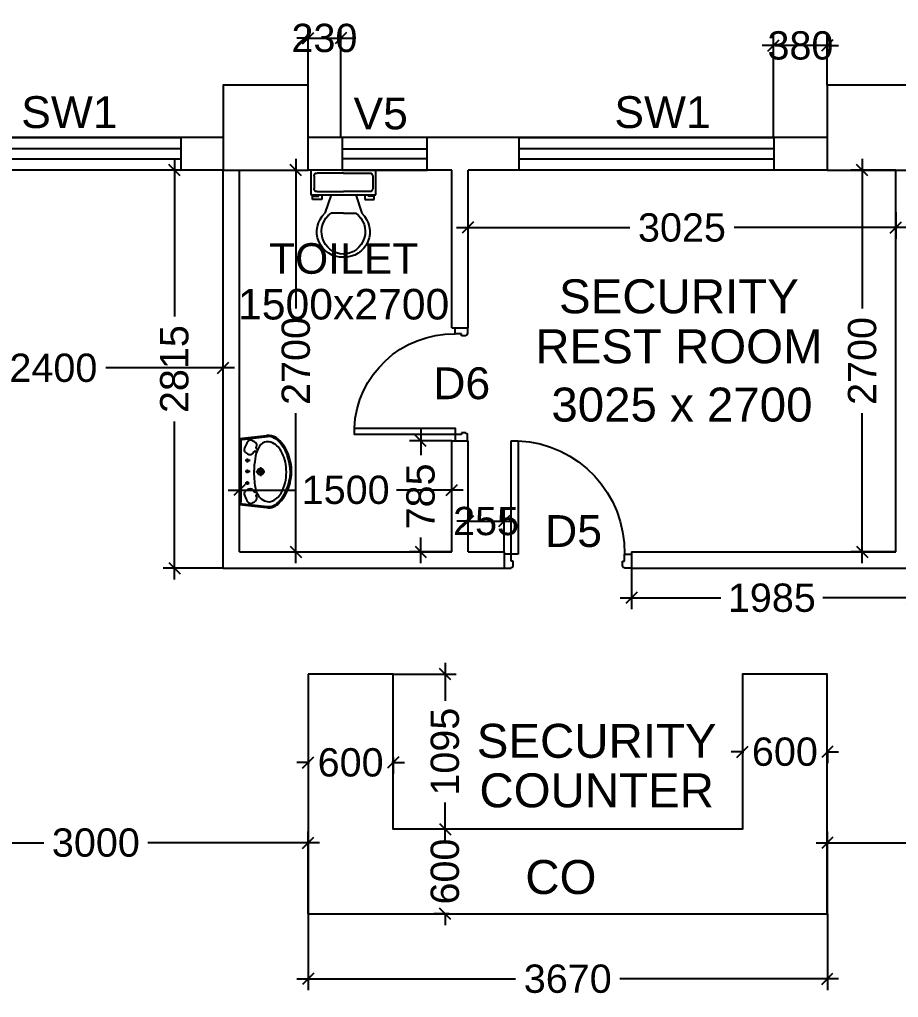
# Model space of a CAD drawing. Extents: x 7620542 to 7843793, y -6476226 to -6093835.
# Drawn here: x 7697545 to 7703756, y -6363121 to -6356207 of the extents above; entities that cross this region are included whole.
import ezdxf
from ezdxf.enums import TextEntityAlignment as Align

# ---------------------------------------------------------------- set-up
doc = ezdxf.new("R2010")
doc.units = 0
doc.header["$LTSCALE"] = 600
doc.header["$MEASUREMENT"] = 0
doc.header["$PDMODE"] = 35
doc.layers.get('0').update_dxf_attribs({"linetype": 'CONTINUOUS'})
doc.layers.get('Defpoints').update_dxf_attribs({"linetype": 'CONTINUOUS'})
for name, color, linetype in [('Counter', 7, 'CONTINUOUS'), ('DOOR', 32, 'CONTINUOUS'), ('joinery', 7, 'CONTINUOUS'), ('LA-column', 3, 'CONTINUOUS'), ('Room Dim', 1, 'CONTINUOUS'), ('TEXT', 6, 'CONTINUOUS'), ('Toi-Euip', 8, 'CONTINUOUS'), ('toi-fix', 46, 'CONTINUOUS'), ('Walls', 7, 'CONTINUOUS'), ('WIN', 151, 'CONTINUOUS'), ('Working Dim', 5, 'CONTINUOUS')]:
    doc.layers.add(name, color=color, linetype=linetype)
doc.styles.add('ari', font='arial.ttf')
doc.styles.add('ARIAL', font='arial.ttf')
doc.dimstyles.new('int. dim', dxfattribs={"dimtxt": 450, "dimasz": 80, "dimexe": 80, "dimexo": 0, "dimgap": 70, "dimtad": 0, "dimdec": 0, "dimzin": 12, "dimdsep": 46, "dimtxsty": 'ari', "dimblk": 'OBLIQUE', "dimcen": 2, "dimdle": 80, "dimclrd": 256, "dimclre": 256, "dimclrt": 6, "dimadec": 0, "dimazin": 0, "dimtfac": 1, "dimtdec": 0, "dimtix": 1, "dimtmove": 2, "dimatfit": 3, "dimfxl": 1, "dimtolj": 1, "dimtzin": 0, "dimlwd": -1, "dimlwe": -1, "dimarcsym": 0})

# ---------------------------------------------------------------- blocks, each defined once
blk = doc.blocks.new('_Oblique')
at = {"color": 0, "linetype": 'ByBlock', "lineweight": -2}
blk.add_line((-0.5, -0.5), (0.5, 0.5), dxfattribs=at)
blk = doc.blocks.new('*D471')
at = {"layer": 'Defpoints', "color": 0, "transparency": 16777216}
for p in [(7699584.6, -6362026.9), (7696584.1, -6362530.5, 3.9), (7699584.6, -6362530.5, -0.1)]:
    blk.add_point(p, dxfattribs=at)
at = {"layer": 'Working Dim', "transparency": 16777216}
for p, q in [((7696584.1, -6362530.5), (7696584.1, -6361946.9)), ((7699584.6, -6362530.5), (7699584.6, -6361946.9)), ((7696504.1, -6362026.9), (7697716.1, -6362026.9)), ((7699664.6, -6362026.9), (7698452.5, -6362026.9))]:
    blk.add_line(p, q, dxfattribs=at)
at = {"layer": 'Working Dim', "transparency": 16777216, "xscale": 80, "yscale": 80, "zscale": 80, "rotation": 180}
blk.add_blockref('_Oblique', (7696584.1, -6362026.9), dxfattribs=at)
at = {"layer": 'Working Dim', "transparency": 16777216, "xscale": 80, "yscale": 80, "zscale": 80}
blk.add_blockref('_Oblique', (7699584.6, -6362026.9), dxfattribs=at)
at = {"layer": 'Working Dim', "color": 6, "transparency": 16777216, "insert": (7698084.3, -6362026.9), "char_height": 200, "attachment_point": 5, "style": 'ari'}
blk.add_mtext('\\A1;3000', dxfattribs=at)
blk = doc.blocks.new('*D472')
at = {"layer": 'Defpoints', "color": 0, "transparency": 16777216}
for p in [(7703253.6, -6362026.9), (7703253.6, -6362530.5, -0.1), (7706254.1, -6362530.5, -4.1)]:
    blk.add_point(p, dxfattribs=at)
at = {"layer": 'Working Dim', "transparency": 16777216}
for p, q in [((7703253.6, -6362530.5), (7703253.6, -6361946.9)), ((7706254.1, -6362530.5), (7706254.1, -6361946.9)), ((7703173.6, -6362026.9), (7704385.6, -6362026.9)), ((7706334.1, -6362026.9), (7705122, -6362026.9))]:
    blk.add_line(p, q, dxfattribs=at)
at = {"layer": 'Working Dim', "transparency": 16777216, "xscale": 80, "yscale": 80, "zscale": 80, "rotation": 180}
blk.add_blockref('_Oblique', (7703253.6, -6362026.9), dxfattribs=at)
at = {"layer": 'Working Dim', "transparency": 16777216, "xscale": 80, "yscale": 80, "zscale": 80}
blk.add_blockref('_Oblique', (7706254.1, -6362026.9), dxfattribs=at)
at = {"layer": 'Working Dim', "color": 6, "transparency": 16777216, "insert": (7704753.8, -6362026.9), "char_height": 200, "attachment_point": 5, "style": 'ari'}
blk.add_mtext('\\A1;3000', dxfattribs=at)
blk = doc.blocks.new('1000')
at = {"layer": 'DOOR'}
for p, q in [((0, -100), (0, 0)), ((0, 0), (49.7, 0)), ((49.7, 0), (49.7, -2.2)), ((63.2, -49.5), (49.7, -49.5)), ((49.7, -49.5), (49.7, -100)), ((63.2, -13.5), (61, -13.5)), ((63.2, -13.5), (63.2, -49.5)), ((836.8, -13.5), (836.8, -49.5)), ((836.8, -13.5), (839, -13.5)), ((836.8, -49.5), (850.3, -49.5)), ((850.3, 0), (850.3, -2.2)), ((900, 0), (850.3, 0)), ((850.3, -49.5), (850.3, -100)), ((900, -100), (900, 0)), ((49.7, -100), (0, -100)), ((49.7, -100), (49.7, -900.6)), ((100.2, -100), (49.7, -100)), ((100.2, -900.6), (100.2, -100)), ((850.3, -100), (900, -100)), ((49.7, -900.6), (100.2, -900.6))]:
    blk.add_line(p, q, dxfattribs=at)
for centre, major_axis, start_param, end_param in [((49.7, -13.5), (-7.95, 7.95), 3.926991, 5.497787), ((850.3, -13.5), (7.95, 7.95), 0.785398, 2.356194)]:
    blk.add_ellipse(centre, major_axis=major_axis, ratio=1, start_param=start_param, end_param=end_param, dxfattribs=at)
at = {"layer": 'DOOR', "color": 145}
blk.add_ellipse((64.3, -115.3), major_axis=(-519.7, 589.8), ratio=1, start_param=2.464943, end_param=4.009476, dxfattribs=at)
blk = doc.blocks.new('Z$W@#1841')
at = {"layer": 'DOOR'}
for p, q in [((-267.6, -167.4), (-317.3, -167.4)), ((-317.3, -167.4), (-317.3, -267.4)), ((-267.6, -217.9), (-267.6, -167.4)), ((-254.1, -217.9), (-267.6, -217.9)), ((-254.1, -253.9), (-254.1, -217.9)), ((519.5, -253.9), (519.5, -217.9)), ((519.5, -217.9), (533, -217.9)), ((533, -217.9), (533, -167.4)), ((533, -167.4), (582.7, -167.4)), ((582.7, -167.4), (582.7, -267.4)), ((-317.3, -267.4), (-267.6, -267.4)), ((-267.6, -267.4), (-267.6, -265.2)), ((-254.1, -253.9), (-256.3, -253.9)), ((519.5, -253.9), (521.7, -253.9)), ((533, -267.4), (533, -265.2)), ((582.7, -267.4), (533, -267.4))]:
    blk.add_line(p, q, dxfattribs=at)
blk.add_lwpolyline([(482.5, 633.2), (482.5, -167.4), (533, -167.4), (533, 633.2)], close=True, dxfattribs=at)
at = {"layer": 'DOOR', "color": 145}
blk.add_arc((518.4, -152.1), 786.1, 92.61772, 181.11293, dxfattribs=at)
at = {"layer": 'DOOR'}
for centre, start, end in [((-267.6, -253.9), 270, 0), ((533, -253.9), 180, 270)]:
    blk.add_arc(centre, 11.2, start, end, dxfattribs=at)
blk = doc.blocks.new('*D474')
at = {"layer": 'Defpoints', "color": 0, "transparency": 16777216}
for p in [(7698984.6, -6358670.1), (7696583.9, -6358802.7), (7698984.6, -6358802.7, 0.8)]:
    blk.add_point(p, dxfattribs=at)
at = {"layer": 'Working Dim', "transparency": 16777216}
for p, q in [((7696583.9, -6358802.7), (7696583.9, -6358590.1)), ((7698984.6, -6358802.7), (7698984.6, -6358590.1)), ((7696503.9, -6358670.1), (7697414.2, -6358670.1)), ((7699064.6, -6358670.1), (7698154.2, -6358670.1))]:
    blk.add_line(p, q, dxfattribs=at)
at = {"layer": 'Working Dim', "transparency": 16777216, "xscale": 80, "yscale": 80, "zscale": 80, "rotation": 180}
blk.add_blockref('_Oblique', (7696583.9, -6358670.1), dxfattribs=at)
at = {"layer": 'Working Dim', "transparency": 16777216, "xscale": 80, "yscale": 80, "zscale": 80}
blk.add_blockref('_Oblique', (7698984.6, -6358670.1), dxfattribs=at)
at = {"layer": 'Working Dim', "color": 6, "transparency": 16777216, "insert": (7697784.2, -6358670.1), "char_height": 200, "attachment_point": 5, "style": 'ari'}
blk.add_mtext('\\A1;2400', dxfattribs=at)
blk = doc.blocks.new('*D248')
at = {"layer": 'Defpoints', "color": 0, "transparency": 16777216}
for p in [(7700599.6, -6359533), (7699099.6, -6359970.8, 6.6), (7700599.6, -6359970.8, 6.6)]:
    blk.add_point(p, dxfattribs=at)
at = {"layer": 'Working Dim', "transparency": 16777216}
for p, q in [((7699099.6, -6359970.8), (7699099.6, -6359453)), ((7700599.6, -6359970.8), (7700599.6, -6359453)), ((7699019.6, -6359533), (7699490.7, -6359533)), ((7700679.6, -6359533), (7700208.4, -6359533))]:
    blk.add_line(p, q, dxfattribs=at)
at = {"layer": 'Working Dim', "transparency": 16777216, "xscale": 80, "yscale": 80, "zscale": 80, "rotation": 180}
blk.add_blockref('_Oblique', (7699099.6, -6359533), dxfattribs=at)
at = {"layer": 'Working Dim', "transparency": 16777216, "xscale": 80, "yscale": 80, "zscale": 80}
blk.add_blockref('_Oblique', (7700599.6, -6359533), dxfattribs=at)
at = {"layer": 'Working Dim', "color": 6, "transparency": 16777216, "insert": (7699849.6, -6359533), "char_height": 200, "attachment_point": 5, "style": 'ari'}
blk.add_mtext('\\A1;1500', dxfattribs=at)
blk = doc.blocks.new('*D249')
at = {"layer": 'Defpoints', "color": 0, "transparency": 16777216}
for p in [(7699099.6, -6357270.7, 5.1), (7699498.2, -6357270.7), (7699099.6, -6359970.8, 6.6)]:
    blk.add_point(p, dxfattribs=at)
at = {"layer": 'Working Dim', "transparency": 16777216}
for p, q in [((7699498.2, -6357190.7), (7699498.2, -6358250.7)), ((7699099.6, -6357270.7), (7699578.2, -6357270.7)), ((7699498.2, -6360050.8), (7699498.2, -6358990.7)), ((7699099.6, -6359970.8), (7699578.2, -6359970.8))]:
    blk.add_line(p, q, dxfattribs=at)
at = {"layer": 'Working Dim', "transparency": 16777216, "xscale": 80, "yscale": 80, "zscale": 80}
for p, rotation in [((7699498.2, -6357270.7), 90), ((7699498.2, -6359970.8), 270)]:
    blk.add_blockref('_Oblique', p, dxfattribs=dict(at, rotation=rotation))
at = {"layer": 'Working Dim', "color": 6, "transparency": 16777216, "insert": (7699498.2, -6358620.7), "char_height": 200, "attachment_point": 5, "rotation": 90, "style": 'ari'}
blk.add_mtext('\\A1;2700', dxfattribs=at)
blk = doc.blocks.new('*D250')
at = {"layer": 'Defpoints', "color": 0, "transparency": 16777216}
for p in [(7703738.6, -6357270.7, 5.1), (7703500.3, -6359970.8), (7703738.6, -6359970.8, 6.6)]:
    blk.add_point(p, dxfattribs=at)
at = {"layer": 'Working Dim', "transparency": 16777216}
for p, q in [((7703500.3, -6357190.7), (7703500.3, -6358250.7)), ((7703738.6, -6357270.7), (7703420.3, -6357270.7)), ((7703500.3, -6360050.8), (7703500.3, -6358990.7)), ((7703738.6, -6359970.8), (7703420.3, -6359970.8))]:
    blk.add_line(p, q, dxfattribs=at)
at = {"layer": 'Working Dim', "transparency": 16777216, "xscale": 80, "yscale": 80, "zscale": 80}
for p, rotation in [((7703500.3, -6357270.7), 90), ((7703500.3, -6359970.8), 270)]:
    blk.add_blockref('_Oblique', p, dxfattribs=dict(at, rotation=rotation))
at = {"layer": 'Working Dim', "color": 6, "transparency": 16777216, "insert": (7703500.3, -6358620.7), "char_height": 200, "attachment_point": 5, "rotation": 90, "style": 'ari'}
blk.add_mtext('\\A1;2700', dxfattribs=at)
blk = doc.blocks.new('*D251')
at = {"layer": 'Defpoints', "color": 0, "transparency": 16777216}
for p in [(7700713.6, -6357270.7, 5.1), (7703738.6, -6357569.4, 5.3), (7703738.6, -6357678.1)]:
    blk.add_point(p, dxfattribs=at)
at = {"layer": 'Working Dim', "transparency": 16777216}
for p, q in [((7700713.6, -6357270.7), (7700713.6, -6357758.1)), ((7703738.6, -6357569.4), (7703738.6, -6357758.1)), ((7700633.6, -6357678.1), (7701856.7, -6357678.1)), ((7703818.6, -6357678.1), (7702595.4, -6357678.1))]:
    blk.add_line(p, q, dxfattribs=at)
at = {"layer": 'Working Dim', "transparency": 16777216, "xscale": 80, "yscale": 80, "zscale": 80, "rotation": 180}
blk.add_blockref('_Oblique', (7700713.6, -6357678.1), dxfattribs=at)
at = {"layer": 'Working Dim', "transparency": 16777216, "xscale": 80, "yscale": 80, "zscale": 80}
blk.add_blockref('_Oblique', (7703738.6, -6357678.1), dxfattribs=at)
at = {"layer": 'Working Dim', "color": 6, "transparency": 16777216, "insert": (7702226.1, -6357678.1), "char_height": 200, "attachment_point": 5, "style": 'ari'}
blk.add_mtext('\\A1;3025', dxfattribs=at)
blk = doc.blocks.new('*D1656')
at = {"layer": 'Defpoints', "color": 0, "transparency": 16777216}
for p in [(7699584.6, -6362530.5, 5), (7703253.6, -6362530.5, 5), (7699584.6, -6362989.4)]:
    blk.add_point(p, dxfattribs=at)
at = {"layer": 'Working Dim', "transparency": 16777216}
for p, q in [((7699584.6, -6362530.5), (7699584.6, -6363069.4)), ((7703253.6, -6362530.5), (7703253.6, -6363069.4)), ((7699504.6, -6362989.4), (7701050.8, -6362989.4)), ((7703333.6, -6362989.4), (7701787.3, -6362989.4))]:
    blk.add_line(p, q, dxfattribs=at)
at = {"layer": 'Working Dim', "transparency": 16777216, "xscale": 80, "yscale": 80, "zscale": 80, "rotation": 180}
blk.add_blockref('_Oblique', (7699584.6, -6362989.4), dxfattribs=at)
at = {"layer": 'Working Dim', "transparency": 16777216, "xscale": 80, "yscale": 80, "zscale": 80}
blk.add_blockref('_Oblique', (7703253.6, -6362989.4), dxfattribs=at)
at = {"layer": 'Working Dim', "color": 6, "transparency": 16777216, "insert": (7701419.1, -6362989.4), "char_height": 200, "attachment_point": 5, "style": 'ari'}
blk.add_mtext('\\A1;3670', dxfattribs=at)
blk = doc.blocks.new('*D1657')
at = {"layer": 'Defpoints', "color": 0, "transparency": 16777216}
for p in [(7701869.1, -6360085.8, 5), (7703853.6, -6360085.8, 6.6), (7703853.6, -6360295.8)]:
    blk.add_point(p, dxfattribs=at)
at = {"layer": 'Working Dim', "transparency": 16777216}
for p, q in [((7701869.1, -6360085.8), (7701869.1, -6360375.8)), ((7703853.6, -6360085.8), (7703853.6, -6360375.8)), ((7701789.1, -6360295.8), (7702501.3, -6360295.8)), ((7703933.6, -6360295.8), (7703221.3, -6360295.8))]:
    blk.add_line(p, q, dxfattribs=at)
at = {"layer": 'Working Dim', "transparency": 16777216, "xscale": 80, "yscale": 80, "zscale": 80, "rotation": 180}
blk.add_blockref('_Oblique', (7701869.1, -6360295.8), dxfattribs=at)
at = {"layer": 'Working Dim', "transparency": 16777216, "xscale": 80, "yscale": 80, "zscale": 80}
blk.add_blockref('_Oblique', (7703853.6, -6360295.8), dxfattribs=at)
at = {"layer": 'Working Dim', "color": 6, "transparency": 16777216, "insert": (7702861.3, -6360295.8), "char_height": 200, "attachment_point": 5, "style": 'ari'}
blk.add_mtext('\\A1;1985', dxfattribs=at)
blk = doc.blocks.new('*D1659')
at = {"layer": 'Defpoints', "color": 0, "transparency": 16777216}
for p in [(7698639.6, -6357270.7), (7698984.6, -6357270.7, 5.1), (7698984.6, -6360085.8, 6.6)]:
    blk.add_point(p, dxfattribs=at)
at = {"layer": 'Working Dim', "transparency": 16777216}
for p, q in [((7698639.6, -6357190.7), (7698639.6, -6358307.2)), ((7698984.6, -6357270.7), (7698559.6, -6357270.7)), ((7698639.6, -6360165.8), (7698639.6, -6359049.3)), ((7698984.6, -6360085.8), (7698559.6, -6360085.8))]:
    blk.add_line(p, q, dxfattribs=at)
at = {"layer": 'Working Dim', "transparency": 16777216, "xscale": 80, "yscale": 80, "zscale": 80}
for p, rotation in [((7698639.6, -6357270.7), 90), ((7698639.6, -6360085.8), 270)]:
    blk.add_blockref('_Oblique', p, dxfattribs=dict(at, rotation=rotation))
at = {"layer": 'Working Dim', "color": 6, "transparency": 16777216, "insert": (7698639.6, -6358678.2), "char_height": 200, "attachment_point": 5, "rotation": 90, "style": 'ari'}
blk.add_mtext('\\A1;2815', dxfattribs=at)
blk = doc.blocks.new('*D1663')
at = {"layer": 'Defpoints', "color": 0, "transparency": 16777216}
for p in [(7699814.9, -6356338.1), (7699584.6, -6357040.9), (7699814.9, -6357040.7)]:
    blk.add_point(p, dxfattribs=at)
at = {"layer": 'Working Dim', "transparency": 16777216}
for p, q in [((7699584.6, -6357040.9), (7699584.6, -6356258.1)), ((7699814.9, -6357040.7), (7699814.9, -6356258.1)), ((7699584.6, -6356338.1), (7699504.6, -6356338.1)), ((7699584.6, -6356338.1), (7699814.9, -6356338.1)), ((7699814.9, -6356338.1), (7699894.9, -6356338.1))]:
    blk.add_line(p, q, dxfattribs=at)
at = {"layer": 'Working Dim', "transparency": 16777216, "xscale": 80, "yscale": 80, "zscale": 80}
blk.add_blockref('_Oblique', (7699584.6, -6356338.1), dxfattribs=at)
at = {"layer": 'Working Dim', "transparency": 16777216, "xscale": 80, "yscale": 80, "zscale": 80, "rotation": 180}
blk.add_blockref('_Oblique', (7699814.9, -6356338.1), dxfattribs=at)
at = {"layer": 'Working Dim', "color": 6, "transparency": 16777216, "insert": (7699699.7, -6356338.1), "char_height": 200, "attachment_point": 5, "style": 'ari'}
blk.add_mtext('\\A1;230', dxfattribs=at)
blk = doc.blocks.new('*D1664')
at = {"layer": 'Defpoints', "color": 0, "transparency": 16777216}
for p in [(7702873.4, -6356390.9), (7703253.5, -6356670.7, 2.4), (7702873.4, -6357040.7)]:
    blk.add_point(p, dxfattribs=at)
at = {"layer": 'Working Dim', "transparency": 16777216}
for p, q in [((7702873.4, -6357040.7), (7702873.4, -6356310.9)), ((7703253.5, -6356670.7), (7703253.5, -6356310.9)), ((7702873.4, -6356390.9), (7702793.4, -6356390.9)), ((7703253.5, -6356390.9), (7702873.4, -6356390.9)), ((7703253.5, -6356390.9), (7703333.5, -6356390.9))]:
    blk.add_line(p, q, dxfattribs=at)
at = {"layer": 'Working Dim', "transparency": 16777216, "xscale": 80, "yscale": 80, "zscale": 80}
blk.add_blockref('_Oblique', (7702873.4, -6356390.9), dxfattribs=at)
at = {"layer": 'Working Dim', "transparency": 16777216, "xscale": 80, "yscale": 80, "zscale": 80, "rotation": 180}
blk.add_blockref('_Oblique', (7703253.5, -6356390.9), dxfattribs=at)
at = {"layer": 'Working Dim', "color": 6, "transparency": 16777216, "insert": (7703063.5, -6356390.9), "char_height": 200, "attachment_point": 5, "style": 'ari'}
blk.add_mtext('\\A1;380', dxfattribs=at)
blk = doc.blocks.new('*D1671')
at = {"layer": 'Defpoints', "color": 0, "transparency": 16777216}
for p in [(7700551.7, -6361930.5), (7700581.8, -6361930.5), (7700581.8, -6362530.5)]:
    blk.add_point(p, dxfattribs=at)
at = {"layer": 'Working Dim', "transparency": 16777216}
for p, q in [((7700551.7, -6361930.5), (7700551.7, -6361850.5)), ((7700581.8, -6361930.5), (7700471.7, -6361930.5)), ((7700551.7, -6361930.5), (7700551.7, -6361939.3)), ((7700581.8, -6362530.5), (7700471.7, -6362530.5)), ((7700551.7, -6362530.5), (7700551.7, -6362521.6)), ((7700551.7, -6362530.5), (7700551.7, -6362610.5))]:
    blk.add_line(p, q, dxfattribs=at)
at = {"layer": 'Working Dim', "transparency": 16777216, "xscale": 80, "yscale": 80, "zscale": 80}
for p, rotation in [((7700551.7, -6361930.5), 270), ((7700551.7, -6362530.5), 90)]:
    blk.add_blockref('_Oblique', p, dxfattribs=dict(at, rotation=rotation))
at = {"layer": 'Working Dim', "color": 6, "transparency": 16777216, "insert": (7700551.7, -6362230.5), "char_height": 200, "attachment_point": 5, "rotation": 90, "style": 'ari'}
blk.add_mtext('\\A1;600', dxfattribs=at)
blk = doc.blocks.new('*D1672')
at = {"layer": 'Defpoints', "color": 0, "transparency": 16777216}
for p in [(7700184.6, -6360835.8), (7700551.7, -6360835.8), (7700581.8, -6361930.5)]:
    blk.add_point(p, dxfattribs=at)
at = {"layer": 'Working Dim', "transparency": 16777216}
for p, q in [((7700551.7, -6360755.8), (7700551.7, -6361023.1)), ((7700184.6, -6360835.8), (7700631.7, -6360835.8)), ((7700551.7, -6362010.5), (7700551.7, -6361743.1)), ((7700581.8, -6361930.5), (7700471.7, -6361930.5))]:
    blk.add_line(p, q, dxfattribs=at)
at = {"layer": 'Working Dim', "transparency": 16777216, "xscale": 80, "yscale": 80, "zscale": 80}
for p, rotation in [((7700551.7, -6360835.8), 90), ((7700551.7, -6361930.5), 270)]:
    blk.add_blockref('_Oblique', p, dxfattribs=dict(at, rotation=rotation))
at = {"layer": 'Working Dim', "color": 6, "transparency": 16777216, "insert": (7700551.7, -6361383.1), "char_height": 200, "attachment_point": 5, "rotation": 90, "style": 'ari'}
blk.add_mtext('\\A1;1095', dxfattribs=at)
blk = doc.blocks.new('*D1673')
at = {"layer": 'Defpoints', "color": 0, "transparency": 16777216}
for p in [(7699584.6, -6361425.1), (7700184.6, -6361425.1), (7700184.6, -6361459.9)]:
    blk.add_point(p, dxfattribs=at)
at = {"layer": 'Working Dim', "transparency": 16777216}
for p, q in [((7699584.6, -6361459.9), (7699504.6, -6361459.9)), ((7699584.6, -6361425.1), (7699584.6, -6361539.9)), ((7699584.6, -6361459.9), (7699593.4, -6361459.9)), ((7700184.6, -6361459.9), (7700175.7, -6361459.9)), ((7700184.6, -6361425.1), (7700184.6, -6361539.9)), ((7700184.6, -6361459.9), (7700264.6, -6361459.9))]:
    blk.add_line(p, q, dxfattribs=at)
at = {"layer": 'Working Dim', "transparency": 16777216, "xscale": 80, "yscale": 80, "zscale": 80}
blk.add_blockref('_Oblique', (7699584.6, -6361459.9), dxfattribs=at)
at = {"layer": 'Working Dim', "transparency": 16777216, "xscale": 80, "yscale": 80, "zscale": 80, "rotation": 180}
blk.add_blockref('_Oblique', (7700184.6, -6361459.9), dxfattribs=at)
at = {"layer": 'Working Dim', "color": 6, "transparency": 16777216, "insert": (7699884.6, -6361459.9), "char_height": 200, "attachment_point": 5, "style": 'ari'}
blk.add_mtext('\\A1;600', dxfattribs=at)
blk = doc.blocks.new('*D1674')
at = {"layer": 'Defpoints', "color": 0, "transparency": 16777216}
for p in [(7702653.6, -6361383.1), (7703253.6, -6361383.1), (7703253.6, -6361384.3)]:
    blk.add_point(p, dxfattribs=at)
at = {"layer": 'Working Dim', "transparency": 16777216}
for p, q in [((7702653.6, -6361384.3), (7702573.6, -6361384.3)), ((7702653.6, -6361383.1), (7702653.6, -6361464.3)), ((7702653.6, -6361384.3), (7702662.4, -6361384.3)), ((7703253.6, -6361384.3), (7703244.7, -6361384.3)), ((7703253.6, -6361383.1), (7703253.6, -6361464.3)), ((7703253.6, -6361384.3), (7703333.6, -6361384.3))]:
    blk.add_line(p, q, dxfattribs=at)
at = {"layer": 'Working Dim', "transparency": 16777216, "xscale": 80, "yscale": 80, "zscale": 80}
blk.add_blockref('_Oblique', (7702653.6, -6361384.3), dxfattribs=at)
at = {"layer": 'Working Dim', "transparency": 16777216, "xscale": 80, "yscale": 80, "zscale": 80, "rotation": 180}
blk.add_blockref('_Oblique', (7703253.6, -6361384.3), dxfattribs=at)
at = {"layer": 'Working Dim', "color": 6, "transparency": 16777216, "insert": (7702953.6, -6361384.3), "char_height": 200, "attachment_point": 5, "style": 'ari'}
blk.add_mtext('\\A1;600', dxfattribs=at)
blk = doc.blocks.new('*D1675')
at = {"layer": 'Defpoints', "color": 0, "transparency": 16777216}
for p in [(7700969.1, -6359753.7), (7700714.6, -6359970.8), (7700969.1, -6359970.8)]:
    blk.add_point(p, dxfattribs=at)
at = {"layer": 'Working Dim', "transparency": 16777216}
for p, q in [((7700714.6, -6359970.8), (7700714.6, -6359673.7)), ((7700969.1, -6359970.8), (7700969.1, -6359673.7)), ((7700714.6, -6359753.7), (7700634.6, -6359753.7)), ((7700714.6, -6359753.7), (7700969.1, -6359753.7)), ((7700969.1, -6359753.7), (7701049.1, -6359753.7))]:
    blk.add_line(p, q, dxfattribs=at)
at = {"layer": 'Working Dim', "transparency": 16777216, "xscale": 80, "yscale": 80, "zscale": 80}
blk.add_blockref('_Oblique', (7700714.6, -6359753.7), dxfattribs=at)
at = {"layer": 'Working Dim', "transparency": 16777216, "xscale": 80, "yscale": 80, "zscale": 80, "rotation": 180}
blk.add_blockref('_Oblique', (7700969.1, -6359753.7), dxfattribs=at)
at = {"layer": 'Working Dim', "color": 6, "transparency": 16777216, "insert": (7700841.8, -6359753.7), "char_height": 200, "attachment_point": 5, "style": 'ari'}
blk.add_mtext('\\A1;255', dxfattribs=at)
blk = doc.blocks.new('*D1676')
at = {"layer": 'Defpoints', "color": 0, "transparency": 16777216}
for p in [(7700379.7, -6359185.8), (7700599.6, -6359185.8), (7700599.6, -6359970.8)]:
    blk.add_point(p, dxfattribs=at)
at = {"layer": 'Working Dim', "transparency": 16777216}
for p, q in [((7700379.7, -6359105.8), (7700379.7, -6359287.4)), ((7700599.6, -6359185.8), (7700299.7, -6359185.8)), ((7700379.7, -6360050.8), (7700379.7, -6359869.1)), ((7700599.6, -6359970.8), (7700299.7, -6359970.8))]:
    blk.add_line(p, q, dxfattribs=at)
at = {"layer": 'Working Dim', "transparency": 16777216, "xscale": 80, "yscale": 80, "zscale": 80}
for p, rotation in [((7700379.7, -6359185.8), 90), ((7700379.7, -6359970.8), 270)]:
    blk.add_blockref('_Oblique', p, dxfattribs=dict(at, rotation=rotation))
at = {"layer": 'Working Dim', "color": 6, "transparency": 16777216, "insert": (7700379.7, -6359578.3), "char_height": 200, "attachment_point": 5, "rotation": 90, "style": 'ari'}
blk.add_mtext('\\A1;785', dxfattribs=at)
blk = doc.blocks.new('A$C70ED7303')
at = {"layer": 'toi-fix', "color": 8}
for p, q in [((0, 0), (229, 0)), ((229, 0), (229, -174.4)), ((-229, 0), (0, 0)), ((-229, -174.4), (-229, 0)), ((-207.2, -43.6), (-207.2, -130.8)), ((0, -21.8), (-185.4, -21.8)), ((0, -21.8), (185.4, -21.8)), ((207.2, -43.6), (207.2, -130.8)), ((229, -174.4), (-229, -174.4)), ((-218.1, -207.2), (-218.1, -185.4)), ((-218.1, -185.4), (-174.4, -185.4)), ((-152.6, -207.2), (-218.1, -207.2)), ((-185.4, -152.6), (0, -152.6)), ((-174.4, -185.4), (-174.4, -174.4)), ((-152.6, -174.4), (-152.6, -207.2)), ((-87.2, -174.4), (-130.8, -305.3)), ((185.4, -152.6), (0, -152.6)), ((87.2, -174.4), (130.8, -305.3)), ((152.6, -174.4), (152.6, -207.2)), ((152.6, -207.2), (218.1, -207.2)), ((174.4, -185.4), (174.4, -174.4)), ((218.1, -185.4), (174.4, -185.4)), ((218.1, -207.2), (218.1, -185.4)), ((0, -305.3), (-87.2, -305.3)), ((0, -305.3), (87.2, -305.3))]:
    blk.add_line(p, q, dxfattribs=at)
for centre, major_axis, start_param, end_param in [((-188.1, -40.9), (13.6, -13.6), 2.214297, 4.068888), ((188.1, -40.9), (13.6, -13.6), 0.643501, 2.498091), ((-188.1, -133.6), (-13.6, -13.6), 5.35589, 7.21048), ((188.1, -133.6), (-13.6, -13.6), 0.643501, 2.498091), ((-6.6, -436.2), (-127.6, -127.6), 4.686239, 7.105146), ((4.7, -435.5), (-112.7, -112.7), 4.541602, 7.039318), ((6.6, -436.2), (55.8, -171.6), -0.351019, 2.067888), ((-4.7, -435.5), (-112.7, -112.7), 0.814663, 3.31238)]:
    blk.add_ellipse(centre, major_axis=major_axis, ratio=1, start_param=start_param, end_param=end_param, dxfattribs=at)
blk = doc.blocks.new('A$C5FEC0201')
at = {"layer": 'Toi-Euip'}
for p, q in [((0, 473.4), (184.7, 494.1)), ((0, 465.4), (191.4, 486.9)), ((0, 473.4), (0, 20.9)), ((9.6, 458.3), (9.6, 40.4)), ((54.4, 310.5), (54.4, 336.7)), ((71.9, 322.5), (39.4, 322.5)), ((143.3, 276.5), (143.3, 216.2)), ((71.9, 247.8), (39.4, 247.8)), ((54.4, 235.7), (54.4, 261.9)), ((173.4, 246.3), (112, 246.3)), ((66.7, 168.5), (39.4, 168.5)), ((54.4, 156.4), (54.4, 182.7)), ((0, 28.9), (191.4, 7.5)), ((0, 20.9), (184.7, 0.2))]:
    blk.add_line(p, q, dxfattribs=at)
for centre, radius in [((54.4, 322.5), 6.43), ((54.4, 247.8), 6.43), ((143.3, 246.3), 21.6), ((143.3, 246.3), 15.5), ((143.3, 246.3), 10.9), ((54.4, 168.5), 6.43)]:
    blk.add_circle(centre, radius, dxfattribs=at)
for centre, radius, start, end in [((-14.6, 453.5), 24.7, 11.14513, 53.7785), ((194.8, 411.5), 83.2, 73.23918, 96.99591), ((198.4, 409.1), 78.1, 56.79114, 95.14021), ((197.4, 387.4), 106, 42.34, 78.55208), ((181.9, 366.5), 123.1, 31.84149, 61.21457), ((66.2, 397.4), 34, 151.91921, 201.35614), ((155, 371.1), 126.1, 140.59825, 160.41359), ((76, 441.8), 20.7, 62.49081, 153.19095), ((67.6, 406.2), 56.9, 34.96691, 71.64959), ((273.3, 323.1), 166.8, 149.59023, 175.97193), ((120.5, 410.1), 8.6, 136.04031, 216.10739), ((121.5, 408.7), 8.72, 204.51045, 300.32874), ((100.5, 427.5), 17.9, 320.46419, 39.5358), ((202.8, 375.4), 80.1, 113.69295, 156.38132), ((191.3, 356.4), 94.7, 75.58544, 102.65463), ((173.3, 329.2), 126, 27.7975, 70.69461), ((66.3, 262.6), 287, 13.68007, 43.11994), ((134.7, 300.9), 200.3, 16.98939, 40.68541), ((74.8, 413.3), 49.2, 215.0585, 257.19296), ((72.7, 395.9), 31.9, 253.96544, 299.92088), ((114.3, 360.7), 26.8, 118.27151, 163.61398), ((106.8, 377.5), 8.55, 353.15264, 127.30389), ((72.7, 260.2), 247.5, 0.51874, 31.0564), ((45.2, 246.8), 302.7, 336.19508, 21.84971), ((898.2, 212.6), 800.7, 171.22276, 177.52001), ((82.7, 251), 274.2, 347.13905, 16.85156), ((830.4, 250.4), 732.1, 180.24313, 185.54823), ((23.3, 242.5), 297.5, 335.41071, 3.84539), ((397.3, 201.4), 296.4, 184.2321, 193.82674), ((59.7, 235.8), 293.9, 316.38455, 351.02297), ((66.2, 94.9), 34, 158.64386, 208.08079), ((74.8, 79), 49.2, 102.80704, 144.9415), ((155, 121.1), 126.1, 199.58641, 219.40175), ((72.7, 96.3), 31.9, 60.07912, 106.03456), ((114.3, 131.5), 26.8, 196.38602, 241.72849), ((106.5, 113.4), 7.39, 228.29837, 348.68026), ((218.2, 145.9), 109.8, 188.02022, 245.02213), ((120.5, 82.1), 8.6, 143.89261, 223.95969), ((120.7, 84.3), 7.73, 75.15228, 157.93068), ((100.5, 64.8), 17.9, 320.4642, 39.53581), ((164.1, 170.3), 139.7, 301.86033, 338.31323), ((67.5, 229.2), 275.4, 316.21733, 337.66735), ((-16.1, 41), 25.7, 308.74871, 358.57964), ((76, 50.4), 20.7, 206.80905, 297.50919), ((67.6, 86), 56.9, 288.35041, 325.03309), ((199.8, 111.6), 70.9, 246.77794, 302.40806), ((197.9, 98.8), 99.5, 262.39424, 318.61688), ((196, 101.8), 94.4, 267.2238, 318.08952)]:
    blk.add_arc(centre, radius, start, end, dxfattribs=at)

msp = doc.modelspace()

# ---------------------------------------------------------------- linework, layer by layer
at = {"layer": 'Counter', "elevation": -14.932}
msp.add_lwpolyline([(7699584.554, -6360835.755), (7699584.554, -6362530.458), (7703253.554, -6362530.458), (7703253.554, -6362530.458), (7703253.554, -6360835.755), (7702653.554, -6360835.755), (7702653.554, -6361930.458), (7700184.554, -6361930.458), (7700184.554, -6360835.755)], close=True, dxfattribs=at)
at = {"layer": 'LA-column', "color": 2, "elevation": -17.572}
for points in [[(7698984.548, -6357270.732), (7699584.548, -6357270.732), (7699584.548, -6356670.732), (7698984.548, -6356670.732)], [(7703253.548, -6357270.732), (7703853.548, -6357270.732), (7703853.548, -6356670.732), (7703253.548, -6356670.732)]]:
    msp.add_lwpolyline(points, close=True, dxfattribs=at)
at = {"layer": 'Walls', "linetype": 'Continuous'}
for p, q in [((7698984.554, -6357040.904, -14.83), (7696584.058, -6357040.904, -14.83)), ((7703253.554, -6357040.903, -14.83), (7699584.554, -6357040.904, -14.83)), ((7698984.554, -6357270.732, -14.83), (7696584.058, -6357270.732, -14.83)), ((7698984.554, -6360085.755, -14.83), (7698984.554, -6357270.732, -14.83)), ((7699099.554, -6359970.755, -14.83), (7699099.554, -6357270.732, -14.83)), ((7700599.554, -6357270.732, -14.83), (7699584.554, -6357270.732, -14.83)), ((7700599.554, -6358385.764, -14.83), (7700599.554, -6357270.732, -14.83)), ((7703253.554, -6357270.732, -14.83), (7700714.554, -6357270.732, -14.83)), ((7700714.554, -6358385.764, -14.83), (7700714.554, -6357270.732, -14.83)), ((7703738.554, -6359970.755, -14.83), (7703738.554, -6357270.732, -14.83)), ((7700599.554, -6358385.764, -14.83), (7700714.554, -6358385.764, -14.83)), ((7700599.554, -6359185.755, -14.83), (7700714.554, -6359185.755, -14.83)), ((7700599.554, -6359970.755, -14.83), (7700599.554, -6359185.755, -14.83)), ((7700714.554, -6359970.755, -14.83), (7700714.554, -6359185.755, -14.83)), ((7699099.554, -6359970.755, -14.83), (7700599.554, -6359970.755, -14.83)), ((7700714.554, -6359970.755, -14.83), (7700969.054, -6359970.755, -14.83)), ((7700969.054, -6359970.755, -14.83), (7700969.054, -6360085.755, -14.83)), ((7701869.054, -6359970.755, -14.83), (7703738.554, -6359970.755, -14.83)), ((7701869.054, -6359970.755, -14.83), (7701869.054, -6360085.755, -14.83)), ((7698984.554, -6360085.755, -14.83), (7700969.054, -6360085.755, -14.83)), ((7701869.054, -6360085.755, -14.83), (7703853.554, -6360085.755, -14.83))]:
    msp.add_line(p, q, dxfattribs=at)
at = {"layer": 'WIN', "linetype": 'Continuous', "elevation": -14.83}
for points in [[(7698684.306, -6357040.732), (7698684.306, -6357270.732), (7696884.306, -6357270.732), (7696884.306, -6357040.732)], [(7700425.867, -6357040.732), (7699825.867, -6357040.732), (7699825.867, -6357270.732), (7700425.867, -6357270.732)], [(7702876.033, -6357040.732), (7702876.033, -6357270.732), (7701076.033, -6357270.732), (7701076.033, -6357040.732)], [(7698684.306, -6357117.732), (7698684.306, -6357193.732), (7696884.306, -6357193.732), (7696884.306, -6357117.732)], [(7700425.867, -6357122.073), (7699825.867, -6357122.073), (7699825.867, -6357189.391), (7700425.867, -6357189.391)], [(7702876.033, -6357117.732), (7702876.033, -6357193.732), (7701076.033, -6357193.732), (7701076.033, -6357117.732)]]:
    msp.add_lwpolyline(points, close=True, dxfattribs=at)

# ---------------------------------------------------------------- block references
at = {"layer": 'DOOR', "linetype": 'Continuous', "xscale": -0.8887360543012619, "yscale": 0.8887360533699393, "zscale": 0.8887360539016367, "rotation": 90}
msp.add_blockref('Z$W@#1841', (7700473.755, -6358667.746, -14.83), dxfattribs=at)
at = {"layer": 'DOOR', "linetype": 'Continuous', "xscale": -1, "rotation": 179.9999867665085}
msp.add_blockref('1000', (7700969.054, -6360085.754, -14.83), dxfattribs=at)
at = {"layer": 'Toi-Euip', "xscale": 1.032431937754154, "yscale": 1.032431937754154, "zscale": 1.032431937754154}
msp.add_blockref('A$C5FEC0201', (7699099.555, -6359658.056, -17.22), dxfattribs=at)
at = {"layer": 'toi-fix', "linetype": 'Continuous', "xscale": -1, "rotation": 1.312676983111771e-05}
msp.add_blockref('A$C70ED7303', (7699833.351, -6357270.732, -14.83), dxfattribs=at)

# ---------------------------------------------------------------- texts
at = {"layer": 'Counter', "color": 10, "style": 'ARIAL'}
msp.add_text('CO', height=240, dxfattribs=at).set_placement((7701119.193, -6362389.37, -14.932))
at = {"layer": 'joinery', "style": 'ari'}
for s, p in [('SW1', (7697897.349, -6356973.84, -14.83)), ('V5', (7700097.081, -6356983.088, -14.83)), ('SW1', (7702089.076, -6356973.84, -14.83)), ('D5', (7701460.17, -6359935.754, -14.83))]:
    msp.add_text(s, height=225, dxfattribs=at).set_placement(p, align=Align.CENTER)
msp.add_text('D6', height=225, dxfattribs=at).set_placement((7700469.122, -6358890.808, -9.595))
at = {"layer": 'Room Dim'}
for s, height, style, p in [('1500x2700', 216, 'ARIAL', (7699835.458, -6358327.303, -14.83)), ('3025 x 2700', 240, 'ari', (7702226.062, -6359049.13, -14.83))]:
    msp.add_text(s, height=height, dxfattribs=dict(at, style=style)).set_placement(p, align=Align.CENTER)
at = {"layer": 'TEXT', "color": 7}
for s, height, style, p in [('TOILET', 216, 'ARIAL', (7699835.458, -6358004.122, -14.83)), ('SECURITY', 240, 'ari', (7702204.935, -6358283.615, -14.83)), ('REST ROOM', 240, 'ari', (7702204.935, -6358637.051, -14.83)), ('SECURITY', 240, 'ARIAL', (7701623.535, -6361426.377, -14.83)), ('COUNTER', 240, 'ARIAL', (7701623.535, -6361776.383, -14.83))]:
    msp.add_text(s, height=height, dxfattribs=dict(at, style=style)).set_placement(p, align=Align.CENTER)

# ---------------------------------------------------------------- dimensions: what is measured, and where the dimension line sits
at = {"layer": 'Working Dim'}
for base, p1, p2, override, picture, middle in [((7699814.945, -6356338.115, -19.962), (7699584.554, -6357040.904, -19.962), (7699814.945, -6357040.732, -19.962), {"dimtxt": 200, "dimarcsym": 1}, '*D1663', (7699699.749, -6356338.115, -19.962)), ((7702873.358, -6356390.95, -19.962), (7703253.548, -6356670.732, -17.572), (7702873.358, -6357040.732, -19.962), {"dimtxt": 200, "dimarcsym": 1}, '*D1664', (7703063.453, -6356390.95, -19.962)), ((7703738.554, -6357678.137, -14.83), (7700713.554, -6357270.732, -9.699), (7703738.554, -6357569.409, -9.54), {"dimtxt": 200}, '*D251', (7702226.054, -6357678.137, -14.83)), ((7700599.554, -6359533.041, -14.83), (7699099.554, -6359970.755, -8.2), (7700599.554, -6359970.755, -8.2), {"dimtxt": 200}, '*D248', (7699849.554, -6359533.041, -14.83)), ((7700969.054006, -6359753.720182, -19.961545), (7700714.554005, -6359970.75504, -19.961545), (7700969.054006, -6359970.75504, -19.961545), {"dimtxt": 200, "dimarcsym": 1}, '*D1675', (7700841.804006, -6359753.720182, -19.961545)), ((7703853.554005979, -6360295.827133619, -19.961545252), (7701869.054005977, -6360085.755037161, -14.931796578), (7703853.554005979, -6360085.75502728, -13.331372185), {"dimtxt": 200}, '*D1657', (7702861.304005978, -6360295.827133619, -19.961545252)), ((7703253.554, -6361384.255, -19.962), (7702653.554, -6361383.107, -19.962), (7703253.554, -6361383.107, -19.962), {"dimtxt": 200, "dimarcsym": 1}, '*D1674', (7702953.554, -6361384.255, -19.962)), ((7700184.554, -6361459.91, -19.962), (7699584.554, -6361425.119, -19.962), (7700184.554, -6361425.119, -19.962), {"dimtxt": 200, "dimarcsym": 1}, '*D1673', (7699884.554, -6361459.91, -19.962)), ((7699584.554, -6362026.857, -9.699), (7696584.055, -6362530.458, -5.802), (7699584.554, -6362530.458, -9.801), {"dimtxt": 200}, '*D471', (7698084.304, -6362026.857, -9.699)), ((7703253.554, -6362026.857, -9.699), (7706254.053, -6362530.458, -13.799), (7703253.554, -6362530.458, -9.801), {"dimtxt": 200}, '*D472', (7704753.804, -6362026.857, -9.699))]:
    dim = msp.add_linear_dim(base=base, p1=p1, p2=p2, dimstyle='int. dim', override=override, dxfattribs=at)
    dim.commit()
    dim.dimension.update_dxf_attribs({"geometry": picture, "text_midpoint": middle})
for base, p1, p2, override, picture, middle in [((7698639.64, -6357270.732, -19.962), (7698984.554, -6360085.755, -13.331), (7698984.554, -6357270.732, -14.83), {"dimtxt": 200}, '*D1659', (7698639.64, -6358678.244, -19.962)), ((7699498.158, -6357270.732, -14.83), (7699099.554, -6359970.755, -8.262), (7699099.554, -6357270.732, -9.699), {"dimtxt": 200}, '*D249', (7699498.158, -6358620.744, -14.83)), ((7703500.286, -6359970.755, -14.83), (7703738.554, -6357270.732, -9.699), (7703738.554, -6359970.755, -8.262), {"dimtxt": 200}, '*D250', (7703500.286, -6358620.744, -14.83)), ((7700379.709, -6359185.755, -19.962), (7700599.554, -6359970.755, -19.962), (7700599.554, -6359185.755, -19.962), {"dimtxt": 200, "dimarcsym": 1}, '*D1676', (7700379.709, -6359578.255, -19.962)), ((7700551.676, -6360835.755, -19.962), (7700581.794, -6361930.458, -19.962), (7700184.554, -6360835.755, -19.962), {"dimtxt": 200, "dimarcsym": 1}, '*D1672', (7700551.676, -6361383.107, -19.962)), ((7700551.676, -6361930.458, -19.962), (7700581.794, -6362530.458, -19.962), (7700581.794, -6361930.458, -19.962), {"dimtxt": 200, "dimarcsym": 1}, '*D1671', (7700551.676, -6362230.458, -19.962))]:
    dim = msp.add_linear_dim(base=base, p1=p1, p2=p2, angle=90, dimstyle='int. dim', override=override, dxfattribs=at)
    dim.commit()
    dim.dimension.update_dxf_attribs({"geometry": picture, "text_midpoint": middle})
for base, p1, p2, text, picture, middle in [((7698984.554, -6358670.098, -9.699), (7696583.883, -6358802.741, -9.699), (7698984.554, -6358802.74, -8.884), '2400', '*D474', (7697784.219, -6358670.098, -9.699)), ((7699584.554, -6362989.442, -19.962), (7703253.554, -6362530.458, -14.932), (7699584.554, -6362530.458, -14.932), '3670', '*D1656', (7701419.054, -6362989.442, -19.962))]:
    dim = msp.add_linear_dim(base=base, p1=p1, p2=p2, text=text, dimstyle='int. dim', override={"dimtxt": 200}, dxfattribs=at)
    dim.commit()
    dim.dimension.update_dxf_attribs({"geometry": picture, "text_midpoint": middle})

doc.saveas('drawing.dxf')
